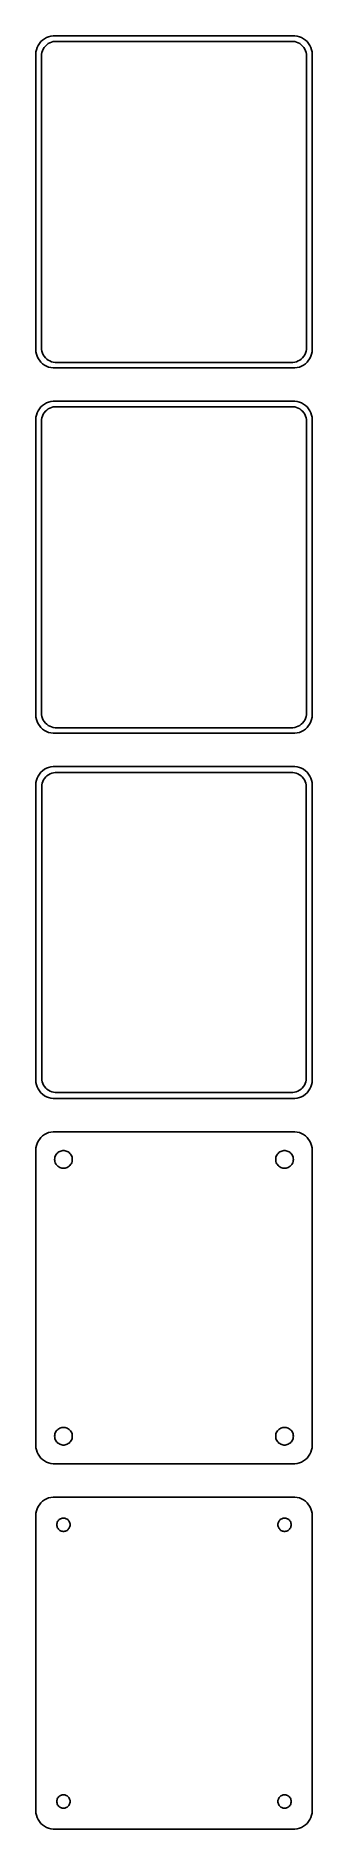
# Model space of a CAD drawing. Header units: metres. Extents: x -38 to 38, y 351 to 837.
import ezdxf

# ---------------------------------------------------------------- set-up
doc = ezdxf.new("R2010")
doc.units = ezdxf.units.M

msp = doc.modelspace()

# ---------------------------------------------------------------- linework, layer by layer
for p, q in [((-35.1791, 836.222), (-35.6871, 835.853)), ((-34.6289, 836.524), (-35.1791, 836.222)), ((-34.0451, 836.755), (-34.6289, 836.524)), ((-33.4369, 836.911), (-34.0451, 836.755)), ((-32.8139, 836.99), (-33.4369, 836.911)), ((32.8139, 836.99), (-32.8139, 836.99)), ((33.4369, 836.911), (32.8139, 836.99)), ((34.0451, 836.755), (33.4369, 836.911)), ((34.6289, 836.524), (34.0451, 836.755)), ((35.1791, 836.222), (34.6289, 836.524)), ((35.6871, 835.853), (35.1791, 836.222)), ((-37.4606, 832.627), (-37.5, 832)), ((-37.5, 832), (-37.5, 752)), ((-37.3429, 833.243), (-37.4606, 832.627)), ((-37.1489, 833.841), (-37.3429, 833.243)), ((-36.8815, 834.409), (-37.1489, 833.841)), ((-36.5451, 834.939), (-36.8815, 834.409)), ((-36.1448, 835.423), (-36.5451, 834.939)), ((-35.6871, 835.853), (-36.1448, 835.423)), ((-36, 831.5), (-35.9685, 832.001)), ((-36, 752.5), (-36, 831.5)), ((-35.9685, 832.001), (-35.8743, 832.495)), ((-35.8743, 832.495), (-35.7191, 832.972)), ((-35.7191, 832.972), (-35.5052, 833.427)), ((-35.5052, 833.427), (-35.2361, 833.851)), ((-35.2361, 833.851), (-34.9159, 834.238)), ((-34.9159, 834.238), (-34.5497, 834.582)), ((-34.5497, 834.582), (-34.1433, 834.877)), ((-34.1433, 834.877), (-33.7031, 835.119)), ((-33.7031, 835.119), (-33.2361, 835.304)), ((-33.2361, 835.304), (-32.7495, 835.429)), ((-32.7495, 835.429), (-32.2512, 835.492)), ((-32.2512, 835.492), (32.2512, 835.492)), ((32.2512, 835.492), (32.7495, 835.429)), ((32.7495, 835.429), (33.2361, 835.304)), ((33.2361, 835.304), (33.7031, 835.119)), ((33.7031, 835.119), (34.1433, 834.877)), ((34.1433, 834.877), (34.5497, 834.582)), ((34.5497, 834.582), (34.9159, 834.238)), ((34.9159, 834.238), (35.2361, 833.851)), ((35.2361, 833.851), (35.5052, 833.427)), ((35.5052, 833.427), (35.7191, 832.972)), ((36.1448, 835.423), (35.6871, 835.853)), ((35.7191, 832.972), (35.8743, 832.495)), ((35.8743, 832.495), (35.9685, 832.001)), ((35.9685, 832.001), (36, 831.5)), ((36, 831.5), (36, 752.5)), ((36.5451, 834.939), (36.1448, 835.423)), ((36.8815, 834.409), (36.5451, 834.939)), ((37.1489, 833.841), (36.8815, 834.409)), ((37.3429, 833.243), (37.1489, 833.841)), ((37.4606, 832.627), (37.3429, 833.243)), ((37.5, 832), (37.4606, 832.627)), ((37.5, 752), (37.5, 832)), ((-37.5, 752), (-37.4606, 751.373)), ((-37.4606, 751.373), (-37.3429, 750.757)), ((-37.3429, 750.757), (-37.1489, 750.159)), ((-37.1489, 750.159), (-36.8815, 749.591)), ((-36.8815, 749.591), (-36.5451, 749.061)), ((-36.5451, 749.061), (-36.1448, 748.577)), ((-36.1448, 748.577), (-35.6871, 748.147)), ((-35.9685, 751.999), (-36, 752.5)), ((-35.8743, 751.505), (-35.9685, 751.999)), ((-35.7191, 751.028), (-35.8743, 751.505)), ((-35.5052, 750.573), (-35.7191, 751.028)), ((-35.2361, 750.149), (-35.5052, 750.573)), ((-34.9159, 749.762), (-35.2361, 750.149)), ((-34.5497, 749.418), (-34.9159, 749.762)), ((-34.1433, 749.123), (-34.5497, 749.418)), ((-33.7031, 748.881), (-34.1433, 749.123)), ((-33.2361, 748.696), (-33.7031, 748.881)), ((-32.7495, 748.571), (-33.2361, 748.696)), ((-32.2512, 748.508), (-32.7495, 748.571)), ((32.2512, 748.508), (-32.2512, 748.508)), ((32.7495, 748.571), (32.2512, 748.508)), ((33.2361, 748.696), (32.7495, 748.571)), ((33.7031, 748.881), (33.2361, 748.696)), ((34.1433, 749.123), (33.7031, 748.881)), ((34.5497, 749.418), (34.1433, 749.123)), ((34.9159, 749.762), (34.5497, 749.418)), ((35.2361, 750.149), (34.9159, 749.762)), ((35.5052, 750.573), (35.2361, 750.149)), ((35.7191, 751.028), (35.5052, 750.573)), ((35.6871, 748.147), (36.1448, 748.577)), ((35.8743, 751.505), (35.7191, 751.028)), ((35.9685, 751.999), (35.8743, 751.505)), ((36, 752.5), (35.9685, 751.999)), ((36.1448, 748.577), (36.5451, 749.061)), ((36.5451, 749.061), (36.8815, 749.591)), ((36.8815, 749.591), (37.1489, 750.159)), ((37.1489, 750.159), (37.3429, 750.757)), ((37.3429, 750.757), (37.4606, 751.373)), ((37.4606, 751.373), (37.5, 752)), ((-35.6871, 748.147), (-35.1791, 747.778)), ((-35.1791, 747.778), (-34.6289, 747.476)), ((-34.6289, 747.476), (-34.0451, 747.245)), ((-34.0451, 747.245), (-33.4369, 747.089)), ((-33.4369, 747.089), (-32.8139, 747.01)), ((-32.8139, 747.01), (32.8139, 747.01)), ((32.8139, 747.01), (33.4369, 747.089)), ((33.4369, 747.089), (34.0451, 747.245)), ((34.0451, 747.245), (34.6289, 747.476)), ((34.6289, 747.476), (35.1791, 747.778)), ((35.1791, 747.778), (35.6871, 748.147)), ((-37.3429, 734.243), (-37.4606, 733.627)), ((-37.1489, 734.841), (-37.3429, 734.243)), ((-36.8815, 735.409), (-37.1489, 734.841)), ((-36.5451, 735.939), (-36.8815, 735.409)), ((-36.1448, 736.423), (-36.5451, 735.939)), ((-35.6871, 736.853), (-36.1448, 736.423)), ((-35.8743, 733.495), (-35.7191, 733.972)), ((-35.7191, 733.972), (-35.5052, 734.427)), ((-35.1791, 737.222), (-35.6871, 736.853)), ((-35.5052, 734.427), (-35.2361, 734.851)), ((-35.2361, 734.851), (-34.9159, 735.238)), ((-34.6289, 737.524), (-35.1791, 737.222)), ((-34.9159, 735.238), (-34.5497, 735.582)), ((-34.0451, 737.755), (-34.6289, 737.524)), ((-34.5497, 735.582), (-34.1433, 735.877)), ((-34.1433, 735.877), (-33.7031, 736.119)), ((-33.4369, 737.911), (-34.0451, 737.755)), ((-33.7031, 736.119), (-33.2361, 736.304)), ((-32.8139, 737.99), (-33.4369, 737.911)), ((-33.2361, 736.304), (-32.7495, 736.429)), ((32.8139, 737.99), (-32.8139, 737.99)), ((-32.7495, 736.429), (-32.2512, 736.492)), ((-32.2512, 736.492), (32.2512, 736.492)), ((32.2512, 736.492), (32.7495, 736.429)), ((32.7495, 736.429), (33.2361, 736.304)), ((33.4369, 737.911), (32.8139, 737.99)), ((33.2361, 736.304), (33.7031, 736.119)), ((34.0451, 737.755), (33.4369, 737.911)), ((33.7031, 736.119), (34.1433, 735.877)), ((34.6289, 737.524), (34.0451, 737.755)), ((34.1433, 735.877), (34.5497, 735.582)), ((34.5497, 735.582), (34.9159, 735.238)), ((35.1791, 737.222), (34.6289, 737.524)), ((34.9159, 735.238), (35.2361, 734.851)), ((35.6871, 736.853), (35.1791, 737.222)), ((35.2361, 734.851), (35.5052, 734.427)), ((35.5052, 734.427), (35.7191, 733.972)), ((36.1448, 736.423), (35.6871, 736.853)), ((35.7191, 733.972), (35.8743, 733.495)), ((36.5451, 735.939), (36.1448, 736.423)), ((36.8815, 735.409), (36.5451, 735.939)), ((37.1489, 734.841), (36.8815, 735.409)), ((37.3429, 734.243), (37.1489, 734.841)), ((37.4606, 733.627), (37.3429, 734.243)), ((-37.4606, 733.627), (-37.5, 733)), ((-37.5, 733), (-37.5, 653)), ((-36, 732.5), (-35.9685, 733.001)), ((-36, 653.5), (-36, 732.5)), ((-35.9685, 733.001), (-35.8743, 733.495)), ((35.8743, 733.495), (35.9685, 733.001)), ((35.9685, 733.001), (36, 732.5)), ((36, 732.5), (36, 653.5)), ((37.5, 733), (37.4606, 733.627)), ((37.5, 653), (37.5, 733)), ((-37.5, 653), (-37.4606, 652.373)), ((-37.4606, 652.373), (-37.3429, 651.757)), ((-37.3429, 651.757), (-37.1489, 651.159)), ((-35.9685, 652.999), (-36, 653.5)), ((-35.8743, 652.505), (-35.9685, 652.999)), ((-35.7191, 652.028), (-35.8743, 652.505)), ((-35.5052, 651.573), (-35.7191, 652.028)), ((-35.2361, 651.149), (-35.5052, 651.573)), ((35.5052, 651.573), (35.2361, 651.149)), ((35.7191, 652.028), (35.5052, 651.573)), ((35.8743, 652.505), (35.7191, 652.028)), ((35.9685, 652.999), (35.8743, 652.505)), ((36, 653.5), (35.9685, 652.999)), ((37.1489, 651.159), (37.3429, 651.757)), ((37.3429, 651.757), (37.4606, 652.373)), ((37.4606, 652.373), (37.5, 653)), ((-37.1489, 651.159), (-36.8815, 650.591)), ((-36.8815, 650.591), (-36.5451, 650.061)), ((-36.5451, 650.061), (-36.1448, 649.577)), ((-36.1448, 649.577), (-35.6871, 649.147)), ((-35.6871, 649.147), (-35.1791, 648.778)), ((-34.9159, 650.762), (-35.2361, 651.149)), ((-35.1791, 648.778), (-34.6289, 648.476)), ((-34.5497, 650.418), (-34.9159, 650.762)), ((-34.6289, 648.476), (-34.0451, 648.245)), ((-34.1433, 650.123), (-34.5497, 650.418)), ((-33.7031, 649.881), (-34.1433, 650.123)), ((-34.0451, 648.245), (-33.4369, 648.089)), ((-33.2361, 649.696), (-33.7031, 649.881)), ((-33.4369, 648.089), (-32.8139, 648.01)), ((-32.7495, 649.571), (-33.2361, 649.696)), ((-32.8139, 648.01), (32.8139, 648.01)), ((-32.2512, 649.508), (-32.7495, 649.571)), ((32.2512, 649.508), (-32.2512, 649.508)), ((32.7495, 649.571), (32.2512, 649.508)), ((33.2361, 649.696), (32.7495, 649.571)), ((32.8139, 648.01), (33.4369, 648.089)), ((33.7031, 649.881), (33.2361, 649.696)), ((33.4369, 648.089), (34.0451, 648.245)), ((34.1433, 650.123), (33.7031, 649.881)), ((34.0451, 648.245), (34.6289, 648.476)), ((34.5497, 650.418), (34.1433, 650.123)), ((34.9159, 650.762), (34.5497, 650.418)), ((34.6289, 648.476), (35.1791, 648.778)), ((35.2361, 651.149), (34.9159, 650.762)), ((35.1791, 648.778), (35.6871, 649.147)), ((35.6871, 649.147), (36.1448, 649.577)), ((36.1448, 649.577), (36.5451, 650.061)), ((36.5451, 650.061), (36.8815, 650.591)), ((36.8815, 650.591), (37.1489, 651.159)), ((-36.5451, 636.939), (-36.8815, 636.409)), ((-36.1448, 637.423), (-36.5451, 636.939)), ((-35.6871, 637.853), (-36.1448, 637.423)), ((-35.1791, 638.222), (-35.6871, 637.853)), ((-34.6289, 638.524), (-35.1791, 638.222)), ((-34.0451, 638.755), (-34.6289, 638.524)), ((-34.4685, 636.484), (-34.0751, 636.77)), ((-34.0751, 636.77), (-33.6489, 637.004)), ((-33.4369, 638.911), (-34.0451, 638.755)), ((-33.6489, 637.004), (-33.1967, 637.183)), ((-32.8139, 638.99), (-33.4369, 638.911)), ((-33.1967, 637.183), (-32.7256, 637.304)), ((32.8139, 638.99), (-32.8139, 638.99)), ((-32.7256, 637.304), (-32.2432, 637.365)), ((-32.2432, 637.365), (32.2432, 637.365)), ((32.2432, 637.365), (32.7256, 637.304)), ((32.7256, 637.304), (33.1967, 637.183)), ((33.4369, 638.911), (32.8139, 638.99)), ((33.1967, 637.183), (33.6489, 637.004)), ((34.0451, 638.755), (33.4369, 638.911)), ((33.6489, 637.004), (34.0751, 636.77)), ((34.6289, 638.524), (34.0451, 638.755)), ((34.0751, 636.77), (34.4685, 636.484)), ((35.1791, 638.222), (34.6289, 638.524)), ((35.6871, 637.853), (35.1791, 638.222)), ((36.1448, 637.423), (35.6871, 637.853)), ((36.5451, 636.939), (36.1448, 637.423)), ((36.8815, 636.409), (36.5451, 636.939)), ((-37.4606, 634.627), (-37.5, 634)), ((-37.5, 634), (-37.5, 554)), ((-37.3429, 635.243), (-37.4606, 634.627)), ((-37.1489, 635.841), (-37.3429, 635.243)), ((-36.8815, 636.409), (-37.1489, 635.841)), ((-35.8726, 633.5), (-35.8421, 633.985)), ((-35.8726, 554.5), (-35.8726, 633.5)), ((-35.8421, 633.985), (-35.751, 634.463)), ((-35.751, 634.463), (-35.6007, 634.926)), ((-35.6007, 634.926), (-35.3936, 635.366)), ((-35.3936, 635.366), (-35.133, 635.776)), ((-35.133, 635.776), (-34.823, 636.151)), ((-34.823, 636.151), (-34.4685, 636.484)), ((34.4685, 636.484), (34.823, 636.151)), ((34.823, 636.151), (35.133, 635.776)), ((35.133, 635.776), (35.3936, 635.366)), ((35.3936, 635.366), (35.6007, 634.926)), ((35.6007, 634.926), (35.751, 634.463)), ((35.751, 634.463), (35.8421, 633.985)), ((35.8421, 633.985), (35.8726, 633.5)), ((35.8726, 633.5), (35.8726, 554.5)), ((37.1489, 635.841), (36.8815, 636.409)), ((37.3429, 635.243), (37.1489, 635.841)), ((37.4606, 634.627), (37.3429, 635.243)), ((37.5, 634), (37.4606, 634.627)), ((37.5, 554), (37.5, 634)), ((-35.8421, 554.015), (-35.8726, 554.5)), ((35.8726, 554.5), (35.8421, 554.015)), ((-37.5, 554), (-37.4606, 553.373)), ((-37.4606, 553.373), (-37.3429, 552.757)), ((-37.3429, 552.757), (-37.1489, 552.159)), ((-37.1489, 552.159), (-36.8815, 551.591)), ((-36.8815, 551.591), (-36.5451, 551.061)), ((-36.5451, 551.061), (-36.1448, 550.577)), ((-36.1448, 550.577), (-35.6871, 550.147)), ((-35.751, 553.537), (-35.8421, 554.015)), ((-35.6007, 553.074), (-35.751, 553.537)), ((-35.6871, 550.147), (-35.1791, 549.778)), ((-35.3936, 552.634), (-35.6007, 553.074)), ((-35.133, 552.224), (-35.3936, 552.634)), ((-35.1791, 549.778), (-34.6289, 549.476)), ((-34.823, 551.849), (-35.133, 552.224)), ((-34.4685, 551.516), (-34.823, 551.849)), ((-34.6289, 549.476), (-34.0451, 549.245)), ((-34.0751, 551.23), (-34.4685, 551.516)), ((-33.6489, 550.996), (-34.0751, 551.23)), ((-34.0451, 549.245), (-33.4369, 549.089)), ((-33.1967, 550.817), (-33.6489, 550.996)), ((-32.7256, 550.696), (-33.1967, 550.817)), ((-32.2432, 550.635), (-32.7256, 550.696)), ((32.2432, 550.635), (-32.2432, 550.635)), ((32.7256, 550.696), (32.2432, 550.635)), ((33.1967, 550.817), (32.7256, 550.696)), ((33.6489, 550.996), (33.1967, 550.817)), ((33.4369, 549.089), (34.0451, 549.245)), ((34.0751, 551.23), (33.6489, 550.996)), ((34.0451, 549.245), (34.6289, 549.476)), ((34.4685, 551.516), (34.0751, 551.23)), ((34.823, 551.849), (34.4685, 551.516)), ((34.6289, 549.476), (35.1791, 549.778)), ((35.133, 552.224), (34.823, 551.849)), ((35.3936, 552.634), (35.133, 552.224)), ((35.1791, 549.778), (35.6871, 550.147)), ((35.6007, 553.074), (35.3936, 552.634)), ((35.751, 553.537), (35.6007, 553.074)), ((35.6871, 550.147), (36.1448, 550.577)), ((35.8421, 554.015), (35.751, 553.537)), ((36.1448, 550.577), (36.5451, 551.061)), ((36.5451, 551.061), (36.8815, 551.591)), ((36.8815, 551.591), (37.1489, 552.159)), ((37.1489, 552.159), (37.3429, 552.757)), ((37.3429, 552.757), (37.4606, 553.373)), ((37.4606, 553.373), (37.5, 554)), ((-33.4369, 549.089), (-32.8139, 549.01)), ((-32.8139, 549.01), (32.8139, 549.01)), ((32.8139, 549.01), (33.4369, 549.089)), ((-34.6289, 539.524), (-35.1791, 539.222)), ((-34.0451, 539.755), (-34.6289, 539.524)), ((-33.4369, 539.911), (-34.0451, 539.755)), ((-32.8139, 539.99), (-33.4369, 539.911)), ((32.8139, 539.99), (-32.8139, 539.99)), ((33.4369, 539.911), (32.8139, 539.99)), ((34.0451, 539.755), (33.4369, 539.911)), ((34.6289, 539.524), (34.0451, 539.755)), ((35.1791, 539.222), (34.6289, 539.524)), ((-37.4606, 535.627), (-37.5, 535)), ((-37.5, 535), (-37.5, 455)), ((-37.3429, 536.243), (-37.4606, 535.627)), ((-37.1489, 536.841), (-37.3429, 536.243)), ((-36.8815, 537.409), (-37.1489, 536.841)), ((-36.5451, 537.939), (-36.8815, 537.409)), ((-36.1448, 538.423), (-36.5451, 537.939)), ((-35.6871, 538.853), (-36.1448, 538.423)), ((-35.1791, 539.222), (-35.6871, 538.853)), ((-31.286, 534.526), (-31.0219, 534.672)), ((-31.0219, 534.672), (-30.7416, 534.783)), ((-30.7416, 534.783), (-30.4497, 534.857)), ((-30.4497, 534.857), (-30.1507, 534.895)), ((-30.1507, 534.895), (-29.8493, 534.895)), ((-29.8493, 534.895), (-29.5503, 534.857)), ((-29.5503, 534.857), (-29.2583, 534.783)), ((-29.2583, 534.783), (-28.9781, 534.672)), ((-28.9781, 534.672), (-28.714, 534.526)), ((28.714, 534.526), (28.9781, 534.672)), ((28.9781, 534.672), (29.2583, 534.783)), ((29.2583, 534.783), (29.5503, 534.857)), ((29.5503, 534.857), (29.8493, 534.895)), ((29.8493, 534.895), (30.1507, 534.895)), ((30.1507, 534.895), (30.4497, 534.857)), ((30.4497, 534.857), (30.7416, 534.783)), ((30.7416, 534.783), (31.0219, 534.672)), ((31.0219, 534.672), (31.286, 534.526)), ((35.6871, 538.853), (35.1791, 539.222)), ((36.1448, 538.423), (35.6871, 538.853)), ((36.5451, 537.939), (36.1448, 538.423)), ((36.8815, 537.409), (36.5451, 537.939)), ((37.1489, 536.841), (36.8815, 537.409)), ((37.3429, 536.243), (37.1489, 536.841)), ((37.4606, 535.627), (37.3429, 536.243)), ((37.5, 535), (37.4606, 535.627)), ((37.5, 455), (37.5, 535)), ((-32.4, 532.5), (-32.3811, 532.801)), ((-32.3811, 532.199), (-32.4, 532.5)), ((-32.3811, 532.801), (-32.3246, 533.097)), ((-32.3246, 531.903), (-32.3811, 532.199)), ((-32.3246, 533.097), (-32.2315, 533.383)), ((-32.2315, 531.617), (-32.3246, 531.903)), ((-32.2315, 533.383), (-32.1031, 533.656)), ((-32.1031, 531.344), (-32.2315, 531.617)), ((-32.1031, 533.656), (-31.9416, 533.911)), ((-31.9416, 531.089), (-32.1031, 531.344)), ((-31.9416, 533.911), (-31.7495, 534.143)), ((-31.7495, 530.857), (-31.9416, 531.089)), ((-31.7495, 534.143), (-31.5298, 534.349)), ((-31.5298, 530.651), (-31.7495, 530.857)), ((-31.5298, 534.349), (-31.286, 534.526)), ((-31.286, 530.474), (-31.5298, 530.651)), ((-31.0219, 530.328), (-31.286, 530.474)), ((-30.7416, 530.217), (-31.0219, 530.328)), ((-30.4497, 530.143), (-30.7416, 530.217)), ((-30.1507, 530.105), (-30.4497, 530.143)), ((-29.8493, 530.105), (-30.1507, 530.105)), ((-29.5503, 530.143), (-29.8493, 530.105)), ((-29.2583, 530.217), (-29.5503, 530.143)), ((-28.9781, 530.328), (-29.2583, 530.217)), ((-28.714, 530.474), (-28.9781, 530.328)), ((-28.714, 534.526), (-28.4702, 534.349)), ((-28.4702, 530.651), (-28.714, 530.474)), ((-28.4702, 534.349), (-28.2505, 534.143)), ((-28.2505, 530.857), (-28.4702, 530.651)), ((-28.2505, 534.143), (-28.0583, 533.911)), ((-28.0583, 531.089), (-28.2505, 530.857)), ((-28.0583, 533.911), (-27.8969, 533.656)), ((-27.8969, 531.344), (-28.0583, 531.089)), ((-27.8969, 533.656), (-27.7685, 533.383)), ((-27.7685, 531.617), (-27.8969, 531.344)), ((-27.7685, 533.383), (-27.6754, 533.097)), ((-27.6754, 531.903), (-27.7685, 531.617)), ((-27.6754, 533.097), (-27.6189, 532.801)), ((-27.6189, 532.199), (-27.6754, 531.903)), ((-27.6189, 532.801), (-27.6, 532.5)), ((-27.6, 532.5), (-27.6189, 532.199)), ((27.6, 532.5), (27.6189, 532.801)), ((27.6189, 532.199), (27.6, 532.5)), ((27.6189, 532.801), (27.6754, 533.097)), ((27.6754, 531.903), (27.6189, 532.199)), ((27.6754, 533.097), (27.7685, 533.383)), ((27.7685, 531.617), (27.6754, 531.903)), ((27.7685, 533.383), (27.8969, 533.656)), ((27.8969, 531.344), (27.7685, 531.617)), ((27.8969, 533.656), (28.0583, 533.911)), ((28.0583, 531.089), (27.8969, 531.344)), ((28.0583, 533.911), (28.2505, 534.143)), ((28.2505, 530.857), (28.0583, 531.089)), ((28.2505, 534.143), (28.4702, 534.349)), ((28.4702, 530.651), (28.2505, 530.857)), ((28.4702, 534.349), (28.714, 534.526)), ((28.714, 530.474), (28.4702, 530.651)), ((28.9781, 530.328), (28.714, 530.474)), ((29.2583, 530.217), (28.9781, 530.328)), ((29.5503, 530.143), (29.2583, 530.217)), ((29.8493, 530.105), (29.5503, 530.143)), ((30.1507, 530.105), (29.8493, 530.105)), ((30.4497, 530.143), (30.1507, 530.105)), ((30.7416, 530.217), (30.4497, 530.143)), ((31.0219, 530.328), (30.7416, 530.217)), ((31.286, 530.474), (31.0219, 530.328)), ((31.286, 534.526), (31.5298, 534.349)), ((31.5298, 530.651), (31.286, 530.474)), ((31.5298, 534.349), (31.7495, 534.143)), ((31.7495, 530.857), (31.5298, 530.651)), ((31.7495, 534.143), (31.9416, 533.911)), ((31.9416, 531.089), (31.7495, 530.857)), ((31.9416, 533.911), (32.1031, 533.656)), ((32.1031, 531.344), (31.9416, 531.089)), ((32.1031, 533.656), (32.2315, 533.383)), ((32.2315, 531.617), (32.1031, 531.344)), ((32.2315, 533.383), (32.3246, 533.097)), ((32.3246, 531.903), (32.2315, 531.617)), ((32.3246, 533.097), (32.3811, 532.801)), ((32.3811, 532.199), (32.3246, 531.903)), ((32.3811, 532.801), (32.4, 532.5)), ((32.4, 532.5), (32.3811, 532.199)), ((-32.4, 457.5), (-32.3811, 457.801)), ((-32.3811, 457.199), (-32.4, 457.5)), ((-32.3811, 457.801), (-32.3246, 458.097)), ((-32.3246, 456.903), (-32.3811, 457.199)), ((-32.3246, 458.097), (-32.2315, 458.383)), ((-32.2315, 456.617), (-32.3246, 456.903)), ((-32.2315, 458.383), (-32.1031, 458.656)), ((-32.1031, 458.656), (-31.9416, 458.911)), ((-31.9416, 458.911), (-31.7495, 459.143)), ((-31.7495, 459.143), (-31.5298, 459.349)), ((-31.5298, 459.349), (-31.286, 459.526)), ((-31.286, 459.526), (-31.0219, 459.672)), ((-31.0219, 459.672), (-30.7416, 459.783)), ((-30.7416, 459.783), (-30.4497, 459.857)), ((-30.4497, 459.857), (-30.1507, 459.895)), ((-30.1507, 459.895), (-29.8493, 459.895)), ((-29.8493, 459.895), (-29.5503, 459.857)), ((-29.5503, 459.857), (-29.2583, 459.783)), ((-29.2583, 459.783), (-28.9781, 459.672)), ((-28.9781, 459.672), (-28.714, 459.526)), ((-28.714, 459.526), (-28.4702, 459.349)), ((-28.4702, 459.349), (-28.2505, 459.143)), ((-28.2505, 459.143), (-28.0583, 458.911)), ((-28.0583, 458.911), (-27.8969, 458.656)), ((-27.8969, 458.656), (-27.7685, 458.383)), ((-27.7685, 458.383), (-27.6754, 458.097)), ((-27.6754, 456.903), (-27.7685, 456.617)), ((-27.6754, 458.097), (-27.6189, 457.801)), ((-27.6189, 457.199), (-27.6754, 456.903)), ((-27.6189, 457.801), (-27.6, 457.5)), ((-27.6, 457.5), (-27.6189, 457.199)), ((27.6, 457.5), (27.6189, 457.801)), ((27.6189, 457.199), (27.6, 457.5)), ((27.6189, 457.801), (27.6754, 458.097)), ((27.6754, 456.903), (27.6189, 457.199)), ((27.6754, 458.097), (27.7685, 458.383)), ((27.7685, 456.617), (27.6754, 456.903)), ((27.7685, 458.383), (27.8969, 458.656)), ((27.8969, 458.656), (28.0583, 458.911)), ((28.0583, 458.911), (28.2505, 459.143)), ((28.2505, 459.143), (28.4702, 459.349)), ((28.4702, 459.349), (28.714, 459.526)), ((28.714, 459.526), (28.9781, 459.672)), ((28.9781, 459.672), (29.2583, 459.783)), ((29.2583, 459.783), (29.5503, 459.857)), ((29.5503, 459.857), (29.8493, 459.895)), ((29.8493, 459.895), (30.1507, 459.895)), ((30.1507, 459.895), (30.4497, 459.857)), ((30.4497, 459.857), (30.7416, 459.783)), ((30.7416, 459.783), (31.0219, 459.672)), ((31.0219, 459.672), (31.286, 459.526)), ((31.286, 459.526), (31.5298, 459.349)), ((31.5298, 459.349), (31.7495, 459.143)), ((31.7495, 459.143), (31.9416, 458.911)), ((31.9416, 458.911), (32.1031, 458.656)), ((32.1031, 458.656), (32.2315, 458.383)), ((32.2315, 458.383), (32.3246, 458.097)), ((32.3246, 456.903), (32.2315, 456.617)), ((32.3246, 458.097), (32.3811, 457.801)), ((32.3811, 457.199), (32.3246, 456.903)), ((32.3811, 457.801), (32.4, 457.5)), ((32.4, 457.5), (32.3811, 457.199)), ((-37.5, 455), (-37.4606, 454.373)), ((-37.4606, 454.373), (-37.3429, 453.757)), ((-37.3429, 453.757), (-37.1489, 453.159)), ((-37.1489, 453.159), (-36.8815, 452.591)), ((-36.8815, 452.591), (-36.5451, 452.061)), ((-36.5451, 452.061), (-36.1448, 451.577)), ((-32.1031, 456.344), (-32.2315, 456.617)), ((-31.9416, 456.089), (-32.1031, 456.344)), ((-31.7495, 455.857), (-31.9416, 456.089)), ((-31.5298, 455.651), (-31.7495, 455.857)), ((-31.286, 455.474), (-31.5298, 455.651)), ((-31.0219, 455.328), (-31.286, 455.474)), ((-30.7416, 455.217), (-31.0219, 455.328)), ((-30.4497, 455.143), (-30.7416, 455.217)), ((-30.1507, 455.105), (-30.4497, 455.143)), ((-29.8493, 455.105), (-30.1507, 455.105)), ((-29.5503, 455.143), (-29.8493, 455.105)), ((-29.2583, 455.217), (-29.5503, 455.143)), ((-28.9781, 455.328), (-29.2583, 455.217)), ((-28.714, 455.474), (-28.9781, 455.328)), ((-28.4702, 455.651), (-28.714, 455.474)), ((-28.2505, 455.857), (-28.4702, 455.651)), ((-28.0583, 456.089), (-28.2505, 455.857)), ((-27.8969, 456.344), (-28.0583, 456.089)), ((-27.7685, 456.617), (-27.8969, 456.344)), ((27.8969, 456.344), (27.7685, 456.617)), ((28.0583, 456.089), (27.8969, 456.344)), ((28.2505, 455.857), (28.0583, 456.089)), ((28.4702, 455.651), (28.2505, 455.857)), ((28.714, 455.474), (28.4702, 455.651)), ((28.9781, 455.328), (28.714, 455.474)), ((29.2583, 455.217), (28.9781, 455.328)), ((29.5503, 455.143), (29.2583, 455.217)), ((29.8493, 455.105), (29.5503, 455.143)), ((30.1507, 455.105), (29.8493, 455.105)), ((30.4497, 455.143), (30.1507, 455.105)), ((30.7416, 455.217), (30.4497, 455.143)), ((31.0219, 455.328), (30.7416, 455.217)), ((31.286, 455.474), (31.0219, 455.328)), ((31.5298, 455.651), (31.286, 455.474)), ((31.7495, 455.857), (31.5298, 455.651)), ((31.9416, 456.089), (31.7495, 455.857)), ((32.1031, 456.344), (31.9416, 456.089)), ((32.2315, 456.617), (32.1031, 456.344)), ((36.1448, 451.577), (36.5451, 452.061)), ((36.5451, 452.061), (36.8815, 452.591)), ((36.8815, 452.591), (37.1489, 453.159)), ((37.1489, 453.159), (37.3429, 453.757)), ((37.3429, 453.757), (37.4606, 454.373)), ((37.4606, 454.373), (37.5, 455)), ((-36.1448, 451.577), (-35.6871, 451.147)), ((-35.6871, 451.147), (-35.1791, 450.778)), ((-35.1791, 450.778), (-34.6289, 450.476)), ((-34.6289, 450.476), (-34.0451, 450.245)), ((-34.0451, 450.245), (-33.4369, 450.089)), ((-33.4369, 450.089), (-32.8139, 450.01)), ((-32.8139, 450.01), (32.8139, 450.01)), ((32.8139, 450.01), (33.4369, 450.089)), ((33.4369, 450.089), (34.0451, 450.245)), ((34.0451, 450.245), (34.6289, 450.476)), ((34.6289, 450.476), (35.1791, 450.778)), ((35.1791, 450.778), (35.6871, 451.147)), ((35.6871, 451.147), (36.1448, 451.577)), ((-37.1489, 437.841), (-37.3429, 437.243)), ((-36.8815, 438.409), (-37.1489, 437.841)), ((-36.5451, 438.939), (-36.8815, 438.409)), ((-36.1448, 439.423), (-36.5451, 438.939)), ((-35.6871, 439.853), (-36.1448, 439.423)), ((-35.1791, 440.222), (-35.6871, 439.853)), ((-34.6289, 440.524), (-35.1791, 440.222)), ((-34.0451, 440.755), (-34.6289, 440.524)), ((-33.4369, 440.911), (-34.0451, 440.755)), ((-32.8139, 440.99), (-33.4369, 440.911)), ((32.8139, 440.99), (-32.8139, 440.99)), ((33.4369, 440.911), (32.8139, 440.99)), ((34.0451, 440.755), (33.4369, 440.911)), ((34.6289, 440.524), (34.0451, 440.755)), ((35.1791, 440.222), (34.6289, 440.524)), ((35.6871, 439.853), (35.1791, 440.222)), ((36.1448, 439.423), (35.6871, 439.853)), ((36.5451, 438.939), (36.1448, 439.423)), ((36.8815, 438.409), (36.5451, 438.939)), ((37.1489, 437.841), (36.8815, 438.409)), ((37.3429, 437.243), (37.1489, 437.841)), ((-37.4606, 436.627), (-37.5, 436)), ((-37.5, 436), (-37.5, 356)), ((-37.3429, 437.243), (-37.4606, 436.627)), ((-31.8, 433.5), (-31.7858, 433.726)), ((-31.7858, 433.274), (-31.8, 433.5)), ((-31.7858, 433.726), (-31.7434, 433.948)), ((-31.7434, 433.052), (-31.7858, 433.274)), ((-31.7434, 433.948), (-31.6736, 434.163)), ((-31.6736, 432.837), (-31.7434, 433.052)), ((-31.6736, 434.163), (-31.5773, 434.367)), ((-31.5773, 432.633), (-31.6736, 432.837)), ((-31.5773, 434.367), (-31.4562, 434.558)), ((-31.4562, 432.442), (-31.5773, 432.633)), ((-31.4562, 434.558), (-31.3121, 434.732)), ((-31.3121, 434.732), (-31.1474, 434.887)), ((-31.1474, 434.887), (-30.9645, 435.02)), ((-30.9645, 435.02), (-30.7664, 435.129)), ((-30.7664, 435.129), (-30.5562, 435.212)), ((-30.5562, 435.212), (-30.3373, 435.268)), ((-30.3373, 435.268), (-30.113, 435.296)), ((-30.113, 435.296), (-29.887, 435.296)), ((-29.887, 435.296), (-29.6627, 435.268)), ((-29.6627, 435.268), (-29.4438, 435.212)), ((-29.4438, 435.212), (-29.2336, 435.129)), ((-29.2336, 435.129), (-29.0355, 435.02)), ((-29.0355, 435.02), (-28.8526, 434.887)), ((-28.8526, 434.887), (-28.6879, 434.732)), ((-28.6879, 434.732), (-28.5438, 434.558)), ((-28.5438, 434.558), (-28.4226, 434.367)), ((-28.4226, 432.633), (-28.5438, 432.442)), ((-28.4226, 434.367), (-28.3264, 434.163)), ((-28.3264, 432.837), (-28.4226, 432.633)), ((-28.3264, 434.163), (-28.2565, 433.948)), ((-28.2565, 433.052), (-28.3264, 432.837)), ((-28.2565, 433.948), (-28.2142, 433.726)), ((-28.2142, 433.274), (-28.2565, 433.052)), ((-28.2142, 433.726), (-28.2, 433.5)), ((-28.2, 433.5), (-28.2142, 433.274)), ((28.2, 433.5), (28.2142, 433.726)), ((28.2142, 433.274), (28.2, 433.5)), ((28.2142, 433.726), (28.2565, 433.948)), ((28.2565, 433.052), (28.2142, 433.274)), ((28.2565, 433.948), (28.3264, 434.163)), ((28.3264, 432.837), (28.2565, 433.052)), ((28.3264, 434.163), (28.4226, 434.367)), ((28.4226, 432.633), (28.3264, 432.837)), ((28.4226, 434.367), (28.5438, 434.558)), ((28.5438, 432.442), (28.4226, 432.633)), ((28.5438, 434.558), (28.6879, 434.732)), ((28.6879, 434.732), (28.8526, 434.887)), ((28.8526, 434.887), (29.0355, 435.02)), ((29.0355, 435.02), (29.2336, 435.129)), ((29.2336, 435.129), (29.4438, 435.212)), ((29.4438, 435.212), (29.6627, 435.268)), ((29.6627, 435.268), (29.887, 435.296)), ((29.887, 435.296), (30.113, 435.296)), ((30.113, 435.296), (30.3373, 435.268)), ((30.3373, 435.268), (30.5562, 435.212)), ((30.5562, 435.212), (30.7664, 435.129)), ((30.7664, 435.129), (30.9645, 435.02)), ((30.9645, 435.02), (31.1474, 434.887)), ((31.1474, 434.887), (31.3121, 434.732)), ((31.3121, 434.732), (31.4562, 434.558)), ((31.4562, 434.558), (31.5773, 434.367)), ((31.5773, 432.633), (31.4562, 432.442)), ((31.5773, 434.367), (31.6736, 434.163)), ((31.6736, 432.837), (31.5773, 432.633)), ((31.6736, 434.163), (31.7434, 433.948)), ((31.7434, 433.052), (31.6736, 432.837)), ((31.7434, 433.948), (31.7858, 433.726)), ((31.7858, 433.274), (31.7434, 433.052)), ((31.7858, 433.726), (31.8, 433.5)), ((31.8, 433.5), (31.7858, 433.274)), ((37.4606, 436.627), (37.3429, 437.243)), ((37.5, 436), (37.4606, 436.627)), ((37.5, 356), (37.5, 436)), ((-31.3121, 432.268), (-31.4562, 432.442)), ((-31.1474, 432.113), (-31.3121, 432.268)), ((-30.9645, 431.98), (-31.1474, 432.113)), ((-30.7664, 431.871), (-30.9645, 431.98)), ((-30.5562, 431.788), (-30.7664, 431.871)), ((-30.3373, 431.732), (-30.5562, 431.788)), ((-30.113, 431.704), (-30.3373, 431.732)), ((-29.887, 431.704), (-30.113, 431.704)), ((-29.6627, 431.732), (-29.887, 431.704)), ((-29.4438, 431.788), (-29.6627, 431.732)), ((-29.2336, 431.871), (-29.4438, 431.788)), ((-29.0355, 431.98), (-29.2336, 431.871)), ((-28.8526, 432.113), (-29.0355, 431.98)), ((-28.6879, 432.268), (-28.8526, 432.113)), ((-28.5438, 432.442), (-28.6879, 432.268)), ((28.6879, 432.268), (28.5438, 432.442)), ((28.8526, 432.113), (28.6879, 432.268)), ((29.0355, 431.98), (28.8526, 432.113)), ((29.2336, 431.871), (29.0355, 431.98)), ((29.4438, 431.788), (29.2336, 431.871)), ((29.6627, 431.732), (29.4438, 431.788)), ((29.887, 431.704), (29.6627, 431.732)), ((30.113, 431.704), (29.887, 431.704)), ((30.3373, 431.732), (30.113, 431.704)), ((30.5562, 431.788), (30.3373, 431.732)), ((30.7664, 431.871), (30.5562, 431.788)), ((30.9645, 431.98), (30.7664, 431.871)), ((31.1474, 432.113), (30.9645, 431.98)), ((31.3121, 432.268), (31.1474, 432.113)), ((31.4562, 432.442), (31.3121, 432.268)), ((-31.4562, 359.558), (-31.3121, 359.732)), ((-31.3121, 359.732), (-31.1474, 359.887)), ((-31.1474, 359.887), (-30.9645, 360.02)), ((-30.9645, 360.02), (-30.7664, 360.129)), ((-30.7664, 360.129), (-30.5562, 360.212)), ((-30.5562, 360.212), (-30.3373, 360.268)), ((-30.3373, 360.268), (-30.113, 360.296)), ((-30.113, 360.296), (-29.887, 360.296)), ((-29.887, 360.296), (-29.6627, 360.268)), ((-29.6627, 360.268), (-29.4438, 360.212)), ((-29.4438, 360.212), (-29.2336, 360.129)), ((-29.2336, 360.129), (-29.0355, 360.02)), ((-29.0355, 360.02), (-28.8526, 359.887)), ((-28.8526, 359.887), (-28.6879, 359.732)), ((-28.6879, 359.732), (-28.5438, 359.558)), ((28.5438, 359.558), (28.6879, 359.732)), ((28.6879, 359.732), (28.8526, 359.887)), ((28.8526, 359.887), (29.0355, 360.02)), ((29.0355, 360.02), (29.2336, 360.129)), ((29.2336, 360.129), (29.4438, 360.212)), ((29.4438, 360.212), (29.6627, 360.268)), ((29.6627, 360.268), (29.887, 360.296)), ((29.887, 360.296), (30.113, 360.296)), ((30.113, 360.296), (30.3373, 360.268)), ((30.3373, 360.268), (30.5562, 360.212)), ((30.5562, 360.212), (30.7664, 360.129)), ((30.7664, 360.129), (30.9645, 360.02)), ((30.9645, 360.02), (31.1474, 359.887)), ((31.1474, 359.887), (31.3121, 359.732)), ((31.3121, 359.732), (31.4562, 359.558)), ((-37.5, 356), (-37.4606, 355.373)), ((-37.4606, 355.373), (-37.3429, 354.757)), ((-31.8, 358.5), (-31.7858, 358.726)), ((-31.7858, 358.274), (-31.8, 358.5)), ((-31.7858, 358.726), (-31.7434, 358.948)), ((-31.7434, 358.052), (-31.7858, 358.274)), ((-31.7434, 358.948), (-31.6736, 359.163)), ((-31.6736, 357.837), (-31.7434, 358.052)), ((-31.6736, 359.163), (-31.5773, 359.367)), ((-31.5773, 357.633), (-31.6736, 357.837)), ((-31.5773, 359.367), (-31.4562, 359.558)), ((-31.4562, 357.442), (-31.5773, 357.633)), ((-31.3121, 357.268), (-31.4562, 357.442)), ((-31.1474, 357.113), (-31.3121, 357.268)), ((-30.9645, 356.98), (-31.1474, 357.113)), ((-30.7664, 356.871), (-30.9645, 356.98)), ((-30.5562, 356.788), (-30.7664, 356.871)), ((-30.3373, 356.732), (-30.5562, 356.788)), ((-30.113, 356.704), (-30.3373, 356.732)), ((-29.887, 356.704), (-30.113, 356.704)), ((-29.6627, 356.732), (-29.887, 356.704)), ((-29.4438, 356.788), (-29.6627, 356.732)), ((-29.2336, 356.871), (-29.4438, 356.788)), ((-29.0355, 356.98), (-29.2336, 356.871)), ((-28.8526, 357.113), (-29.0355, 356.98)), ((-28.6879, 357.268), (-28.8526, 357.113)), ((-28.5438, 357.442), (-28.6879, 357.268)), ((-28.5438, 359.558), (-28.4226, 359.367)), ((-28.4226, 357.633), (-28.5438, 357.442)), ((-28.4226, 359.367), (-28.3264, 359.163)), ((-28.3264, 357.837), (-28.4226, 357.633)), ((-28.3264, 359.163), (-28.2565, 358.948)), ((-28.2565, 358.052), (-28.3264, 357.837)), ((-28.2565, 358.948), (-28.2142, 358.726)), ((-28.2142, 358.274), (-28.2565, 358.052)), ((-28.2142, 358.726), (-28.2, 358.5)), ((-28.2, 358.5), (-28.2142, 358.274)), ((28.2, 358.5), (28.2142, 358.726)), ((28.2142, 358.274), (28.2, 358.5)), ((28.2142, 358.726), (28.2565, 358.948)), ((28.2565, 358.052), (28.2142, 358.274)), ((28.2565, 358.948), (28.3264, 359.163)), ((28.3264, 357.837), (28.2565, 358.052)), ((28.3264, 359.163), (28.4226, 359.367)), ((28.4226, 357.633), (28.3264, 357.837)), ((28.4226, 359.367), (28.5438, 359.558)), ((28.5438, 357.442), (28.4226, 357.633)), ((28.6879, 357.268), (28.5438, 357.442)), ((28.8526, 357.113), (28.6879, 357.268)), ((29.0355, 356.98), (28.8526, 357.113)), ((29.2336, 356.871), (29.0355, 356.98)), ((29.4438, 356.788), (29.2336, 356.871)), ((29.6627, 356.732), (29.4438, 356.788)), ((29.887, 356.704), (29.6627, 356.732)), ((30.113, 356.704), (29.887, 356.704)), ((30.3373, 356.732), (30.113, 356.704)), ((30.5562, 356.788), (30.3373, 356.732)), ((30.7664, 356.871), (30.5562, 356.788)), ((30.9645, 356.98), (30.7664, 356.871)), ((31.1474, 357.113), (30.9645, 356.98)), ((31.3121, 357.268), (31.1474, 357.113)), ((31.4562, 357.442), (31.3121, 357.268)), ((31.4562, 359.558), (31.5773, 359.367)), ((31.5773, 357.633), (31.4562, 357.442)), ((31.5773, 359.367), (31.6736, 359.163)), ((31.6736, 357.837), (31.5773, 357.633)), ((31.6736, 359.163), (31.7434, 358.948)), ((31.7434, 358.052), (31.6736, 357.837)), ((31.7434, 358.948), (31.7858, 358.726)), ((31.7858, 358.274), (31.7434, 358.052)), ((31.7858, 358.726), (31.8, 358.5)), ((31.8, 358.5), (31.7858, 358.274)), ((37.3429, 354.757), (37.4606, 355.373)), ((37.4606, 355.373), (37.5, 356)), ((-37.3429, 354.757), (-37.1489, 354.159)), ((-37.1489, 354.159), (-36.8815, 353.591)), ((-36.8815, 353.591), (-36.5451, 353.061)), ((-36.5451, 353.061), (-36.1448, 352.577)), ((-36.1448, 352.577), (-35.6871, 352.147)), ((-35.6871, 352.147), (-35.1791, 351.778)), ((-35.1791, 351.778), (-34.6289, 351.476)), ((-34.6289, 351.476), (-34.0451, 351.245)), ((-34.0451, 351.245), (-33.4369, 351.089)), ((-33.4369, 351.089), (-32.8139, 351.01)), ((-32.8139, 351.01), (32.8139, 351.01)), ((32.8139, 351.01), (33.4369, 351.089)), ((33.4369, 351.089), (34.0451, 351.245)), ((34.0451, 351.245), (34.6289, 351.476)), ((34.6289, 351.476), (35.1791, 351.778)), ((35.1791, 351.778), (35.6871, 352.147)), ((35.6871, 352.147), (36.1448, 352.577)), ((36.1448, 352.577), (36.5451, 353.061)), ((36.5451, 353.061), (36.8815, 353.591)), ((36.8815, 353.591), (37.1489, 354.159)), ((37.1489, 354.159), (37.3429, 354.757))]:
    msp.add_line(p, q)

doc.saveas('drawing.dxf')
